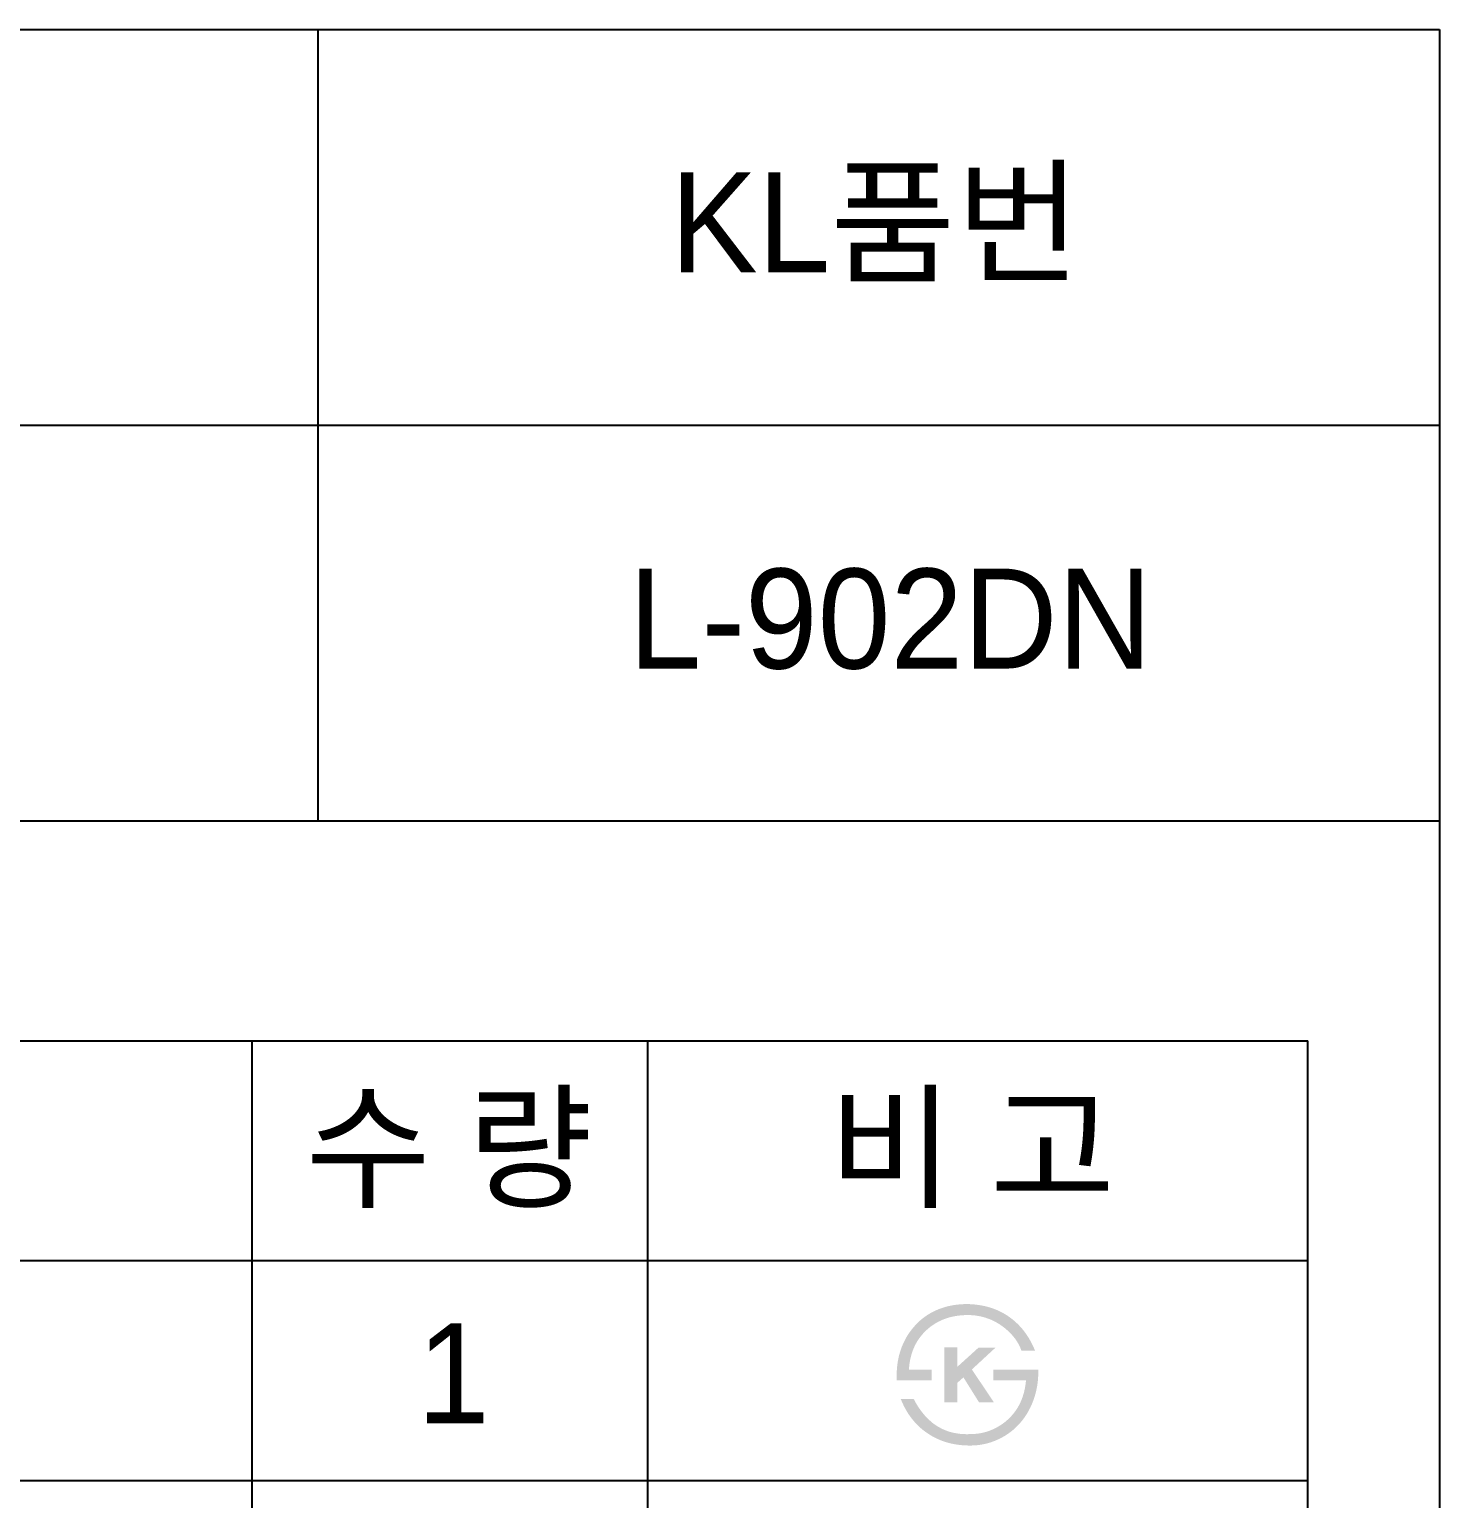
# Model space of a CAD drawing. Header units: millimetres. Extents: x 0 to 4280, y -72 to 2783.
# Drawn here: x 1627.3 to 1980, y 2415.4 to 2783 of the extents above; entities that cross this region are included whole.
import ezdxf
from ezdxf.enums import TextEntityAlignment as Align

# ---------------------------------------------------------------- set-up
doc = ezdxf.new("R2010")
doc.units = ezdxf.units.MM
doc.layers.add('TEXT', color=7, linetype='Continuous')
doc.layers.add('도각라인', color=7, linetype='Continuous')
doc.styles.add('타이틀', font='H2GTRM.TTF', dxfattribs={"height": 25})

msp = doc.modelspace()

# ---------------------------------------------------------------- hatches: boundary and pattern name
at = {"layer": 'TEXT'}
for points in [[(1844.24, 2445.07), (1844.22, 2445.52), (1844.21, 2445.97), (1844.2, 2446.42), (1844.21, 2446.87), (1844.23, 2447.31), (1844.25, 2447.75), (1844.29, 2448.19), (1844.33, 2448.63), (1844.39, 2449.07), (1844.45, 2449.5), (1844.52, 2449.93), (1844.6, 2450.36), (1844.69, 2450.78), (1844.79, 2451.21), (1844.9, 2451.63), (1845.02, 2452.05), (1845.16, 2452.48), (1845.3, 2452.9), (1845.45, 2453.31), (1845.61, 2453.71), (1845.78, 2454.11), (1845.96, 2454.51), (1846.15, 2454.89), (1846.34, 2455.27), (1846.55, 2455.65), (1846.76, 2456.02), (1846.99, 2456.38), (1847.22, 2456.73), (1847.46, 2457.08), (1847.71, 2457.42), (1847.97, 2457.76), (1848.53, 2458.43), (1848.83, 2458.77), (1849.13, 2459.09), (1849.44, 2459.41), (1849.76, 2459.71), (1850.08, 2460.01), (1850.42, 2460.3), (1850.76, 2460.57), (1851.11, 2460.84), (1851.47, 2461.09), (1851.83, 2461.34), (1852.21, 2461.57), (1852.59, 2461.8), (1852.97, 2462.02), (1853.37, 2462.22), (1853.77, 2462.42), (1854.22, 2462.62), (1854.67, 2462.81), (1855.12, 2462.98), (1855.59, 2463.14), (1856.06, 2463.29), (1856.53, 2463.43), (1857.01, 2463.55), (1857.5, 2463.67), (1858, 2463.77), (1858.5, 2463.85), (1859.01, 2463.93), (1859.53, 2463.99), (1860.05, 2464.04), (1860.58, 2464.07), (1861.12, 2464.1), (1861.66, 2464.11), (1862.5, 2464.09), (1862.91, 2464.06), (1863.32, 2464.03), (1863.73, 2464), (1864.13, 2463.95), (1864.52, 2463.9), (1864.91, 2463.85), (1865.3, 2463.78), (1865.68, 2463.71), (1866.06, 2463.63), (1866.44, 2463.55), (1866.81, 2463.45), (1867.18, 2463.35), (1867.54, 2463.25), (1867.9, 2463.13), (1868.25, 2463.01), (1868.6, 2462.89), (1868.95, 2462.75), (1869.29, 2462.61), (1869.63, 2462.46), (1869.96, 2462.31), (1870.29, 2462.14), (1870.61, 2461.98), (1870.93, 2461.8), (1871.25, 2461.62), (1871.56, 2461.43), (1871.87, 2461.23), (1872.17, 2461.02), (1872.47, 2460.81), (1872.77, 2460.59), (1873.06, 2460.37), (1873.52, 2459.99), (1873.97, 2459.59), (1874.41, 2459.19), (1874.83, 2458.76), (1875.24, 2458.32), (1875.63, 2457.87), (1876.01, 2457.4), (1876.37, 2456.91), (1876.73, 2456.41), (1877.06, 2455.9), (1877.39, 2455.37), (1877.7, 2454.82), (1877.99, 2454.26), (1878.28, 2453.68), (1878.54, 2453.09), (1878.8, 2452.48), (1878.8, 2452.48), (1875.39, 2452.48), (1875.39, 2452.48), (1875.32, 2452.68), (1875.25, 2452.87), (1875.17, 2453.06), (1875.1, 2453.25), (1875.01, 2453.44), (1874.92, 2453.63), (1874.83, 2453.82), (1874.73, 2454), (1874.63, 2454.19), (1874.53, 2454.37), (1874.42, 2454.55), (1874.31, 2454.74), (1874.19, 2454.92), (1874.07, 2455.1), (1873.94, 2455.28), (1873.81, 2455.46), (1873.67, 2455.63), (1873.53, 2455.81), (1873.24, 2456.16), (1872.93, 2456.51), (1872.61, 2456.85), (1872.27, 2457.19), (1871.91, 2457.52), (1871.53, 2457.85), (1871.14, 2458.18), (1870.88, 2458.38), (1870.63, 2458.57), (1870.37, 2458.75), (1870.11, 2458.93), (1869.85, 2459.1), (1869.58, 2459.26), (1869.31, 2459.42), (1869.05, 2459.57), (1868.77, 2459.72), (1868.5, 2459.86), (1868.23, 2459.99), (1867.95, 2460.12), (1867.67, 2460.24), (1867.39, 2460.35), (1867.11, 2460.46), (1866.82, 2460.56), (1866.53, 2460.66), (1866.24, 2460.75), (1865.95, 2460.83), (1865.66, 2460.91), (1865.36, 2460.98), (1865.06, 2461.05), (1864.76, 2461.11), (1864.46, 2461.16), (1864.15, 2461.21), (1863.85, 2461.25), (1863.54, 2461.28), (1863.23, 2461.31), (1862.92, 2461.33), (1862.6, 2461.35), (1862.29, 2461.36), (1861.97, 2461.36), (1861.58, 2461.36), (1861.21, 2461.34), (1860.83, 2461.33), (1860.46, 2461.3), (1860.1, 2461.27), (1859.73, 2461.23), (1859.38, 2461.18), (1859.02, 2461.13), (1858.67, 2461.07), (1858.33, 2461), (1857.99, 2460.92), (1857.65, 2460.84), (1857.31, 2460.75), (1856.99, 2460.66), (1856.66, 2460.55), (1856.34, 2460.44), (1856.02, 2460.32), (1855.71, 2460.2), (1855.4, 2460.06), (1855.1, 2459.92), (1854.8, 2459.78), (1854.5, 2459.62), (1854.21, 2459.46), (1853.92, 2459.29), (1853.64, 2459.12), (1853.36, 2458.93), (1853.08, 2458.74), (1852.81, 2458.55), (1852.54, 2458.34), (1852.28, 2458.13), (1852.02, 2457.91), (1851.76, 2457.69), (1851.51, 2457.45), (1851.26, 2457.2), (1851.02, 2456.95), (1850.78, 2456.7), (1850.56, 2456.44), (1850.34, 2456.18), (1850.12, 2455.91), (1849.92, 2455.63), (1849.72, 2455.36), (1849.53, 2455.07), (1849.35, 2454.79), (1849.18, 2454.49), (1849.01, 2454.2), (1848.85, 2453.9), (1848.7, 2453.59), (1848.56, 2453.28), (1848.42, 2452.96), (1848.29, 2452.64), (1848.17, 2452.32), (1848.05, 2451.99), (1847.95, 2451.65), (1847.85, 2451.31), (1847.76, 2450.97), (1847.67, 2450.62), (1847.59, 2450.27), (1847.52, 2449.91), (1847.46, 2449.54), (1847.41, 2449.18), (1847.36, 2448.8), (1847.32, 2448.43), (1847.29, 2448.04), (1847.27, 2447.66), (1847.27, 2447.66), (1852.96, 2447.66), (1852.96, 2447.66), (1852.96, 2447.66), (1852.96, 2445.07), (1852.96, 2445.07), (1852.96, 2445.07), (1844.24, 2445.07)], [(1859.37, 2448.41), (1864.66, 2453.2), (1868.91, 2453.2), (1863.01, 2447.75), (1868.54, 2439.5), (1864.82, 2439.5), (1860.9, 2445.77), (1859.37, 2444.41), (1859.37, 2439.5), (1856.13, 2439.5), (1856.13, 2453.32), (1859.37, 2453.32)], [(1879.62, 2447.66), (1879.63, 2447.17), (1879.62, 2446.69), (1879.61, 2446.21), (1879.58, 2445.74), (1879.55, 2445.27), (1879.5, 2444.8), (1879.44, 2444.33), (1879.38, 2443.86), (1879.3, 2443.4), (1879.21, 2442.94), (1879.11, 2442.49), (1879.01, 2442.04), (1878.89, 2441.59), (1878.76, 2441.14), (1878.62, 2440.7), (1878.47, 2440.25), (1878.32, 2439.83), (1878.15, 2439.41), (1877.98, 2439), (1877.8, 2438.59), (1877.61, 2438.19), (1877.41, 2437.8), (1877.21, 2437.41), (1876.99, 2437.03), (1876.77, 2436.66), (1876.54, 2436.29), (1876.3, 2435.93), (1876.05, 2435.58), (1875.79, 2435.23), (1875.52, 2434.89), (1875.25, 2434.56), (1874.96, 2434.23), (1874.66, 2433.91), (1874.36, 2433.59), (1874.05, 2433.29), (1873.74, 2433), (1873.42, 2432.71), (1873.09, 2432.44), (1872.76, 2432.18), (1872.42, 2431.92), (1872.07, 2431.67), (1871.72, 2431.44), (1871.36, 2431.21), (1871, 2430.99), (1870.63, 2430.78), (1870.25, 2430.58), (1869.87, 2430.39), (1869.48, 2430.21), (1869.07, 2430.03), (1868.67, 2429.86), (1868.26, 2429.71), (1867.84, 2429.56), (1867.43, 2429.43), (1867.01, 2429.31), (1866.59, 2429.19), (1866.16, 2429.1), (1865.73, 2429.01), (1865.3, 2428.93), (1864.86, 2428.87), (1864.42, 2428.82), (1863.98, 2428.78), (1863.53, 2428.75), (1863.09, 2428.73), (1862.63, 2428.72), (1861.9, 2428.73), (1861.18, 2428.76), (1860.47, 2428.81), (1859.77, 2428.89), (1859.09, 2428.98), (1858.75, 2429.04), (1858.41, 2429.1), (1858.08, 2429.17), (1857.75, 2429.24), (1857.42, 2429.32), (1857.1, 2429.41), (1856.77, 2429.5), (1856.45, 2429.6), (1856.14, 2429.7), (1855.82, 2429.81), (1855.51, 2429.92), (1855.21, 2430.04), (1854.9, 2430.17), (1854.6, 2430.3), (1854.3, 2430.43), (1854, 2430.57), (1853.71, 2430.72), (1853.42, 2430.88), (1853.13, 2431.03), (1852.84, 2431.2), (1852.56, 2431.37), (1851.99, 2431.74), (1851.7, 2431.93), (1851.41, 2432.13), (1851.13, 2432.34), (1850.86, 2432.55), (1850.59, 2432.77), (1850.32, 2433), (1850.06, 2433.22), (1849.8, 2433.46), (1849.55, 2433.7), (1849.31, 2433.94), (1849.07, 2434.19), (1848.83, 2434.45), (1848.6, 2434.71), (1848.37, 2434.98), (1848.15, 2435.25), (1847.93, 2435.53), (1847.72, 2435.81), (1847.51, 2436.1), (1847.3, 2436.39), (1847.1, 2436.69), (1846.91, 2437), (1846.72, 2437.3), (1846.54, 2437.62), (1846.36, 2437.94), (1846.18, 2438.27), (1846.01, 2438.6), (1845.85, 2438.94), (1845.53, 2439.62), (1845.23, 2440.34), (1845.23, 2440.34), (1848.48, 2440.34), (1848.48, 2440.34), (1848.73, 2439.87), (1848.98, 2439.41), (1849.25, 2438.97), (1849.51, 2438.54), (1849.79, 2438.12), (1850.06, 2437.72), (1850.35, 2437.33), (1850.64, 2436.95), (1850.94, 2436.59), (1851.24, 2436.23), (1851.55, 2435.9), (1851.86, 2435.57), (1852.18, 2435.26), (1852.51, 2434.96), (1852.84, 2434.67), (1853.17, 2434.39), (1853.42, 2434.2), (1853.68, 2434.02), (1853.93, 2433.84), (1854.19, 2433.67), (1854.45, 2433.51), (1854.71, 2433.35), (1854.98, 2433.2), (1855.25, 2433.06), (1855.52, 2432.92), (1855.8, 2432.79), (1856.08, 2432.66), (1856.36, 2432.55), (1856.65, 2432.44), (1856.94, 2432.33), (1857.23, 2432.23), (1857.52, 2432.14), (1857.82, 2432.06), (1858.12, 2431.98), (1858.43, 2431.91), (1858.73, 2431.85), (1859.04, 2431.79), (1859.36, 2431.74), (1859.67, 2431.69), (1859.99, 2431.65), (1860.31, 2431.62), (1860.64, 2431.6), (1860.97, 2431.58), (1861.3, 2431.57), (1861.63, 2431.56), (1861.97, 2431.56), (1862.31, 2431.57), (1863.26, 2431.6), (1863.56, 2431.61), (1863.85, 2431.64), (1864.15, 2431.66), (1864.44, 2431.7), (1864.74, 2431.74), (1865.03, 2431.78), (1865.31, 2431.83), (1865.6, 2431.89), (1865.89, 2431.96), (1866.17, 2432.03), (1866.45, 2432.1), (1866.73, 2432.19), (1867, 2432.28), (1867.28, 2432.37), (1867.55, 2432.47), (1867.83, 2432.58), (1868.1, 2432.69), (1868.36, 2432.81), (1868.63, 2432.94), (1868.89, 2433.07), (1869.16, 2433.21), (1869.42, 2433.35), (1869.67, 2433.5), (1869.93, 2433.66), (1870.19, 2433.82), (1870.44, 2433.99), (1870.69, 2434.16), (1870.94, 2434.34), (1871.19, 2434.53), (1871.43, 2434.72), (1871.71, 2434.96), (1871.99, 2435.2), (1872.25, 2435.45), (1872.51, 2435.71), (1872.76, 2435.97), (1873, 2436.23), (1873.24, 2436.5), (1873.47, 2436.78), (1873.68, 2437.06), (1873.9, 2437.35), (1874.1, 2437.64), (1874.29, 2437.94), (1874.48, 2438.24), (1874.66, 2438.55), (1874.83, 2438.87), (1875, 2439.19), (1875.15, 2439.51), (1875.3, 2439.84), (1875.44, 2440.18), (1875.57, 2440.52), (1875.7, 2440.87), (1875.81, 2441.23), (1875.92, 2441.59), (1876.02, 2441.95), (1876.11, 2442.32), (1876.2, 2442.7), (1876.28, 2443.08), (1876.35, 2443.47), (1876.41, 2443.86), (1876.46, 2444.26), (1876.51, 2444.66), (1876.54, 2445.07), (1876.54, 2445.07), (1868.37, 2445.07), (1868.37, 2445.07), (1868.37, 2445.07), (1868.37, 2447.66), (1868.37, 2447.66), (1868.37, 2447.66), (1879.62, 2447.66)]]:
    msp.add_hatch(color=256, dxfattribs=at).paths.add_polyline_path(points, flags=0)

# ---------------------------------------------------------------- linework, layer by layer
at = {"layer": '도각라인'}
for p, q in [((0, 2783), (1980, 2783)), ((1699.5, 2585), (1699.5, 2783)), ((1980, 2783), (1980, 0)), ((572, 2684), (1980, 2684)), ((0, 2585), (1980, 2585)), ((1072.5, 2530), (1947, 2530)), ((1683, 2090), (1683, 2530)), ((1782, 2090), (1782, 2530)), ((1947, 2090), (1947, 2530)), ((1072.5, 2475), (1947, 2475)), ((1072.5, 2420), (1947, 2420))]:
    msp.add_line(p, q, dxfattribs=at)

# ---------------------------------------------------------------- texts
at = {"layer": 'TEXT', "style": '타이틀'}
for s, p in [('KL품번', (1838.96, 2734.76)), ('L-902DN', (1842.62, 2635.6)), ('수 량', (1732.25, 2503.3)), ('비 고', (1862.99, 2503.3)), ('1', (1733.32, 2446.81))]:
    msp.add_text(s, height=25, dxfattribs=at).set_placement(p, align=Align.MIDDLE_CENTER)

doc.saveas('drawing.dxf')
